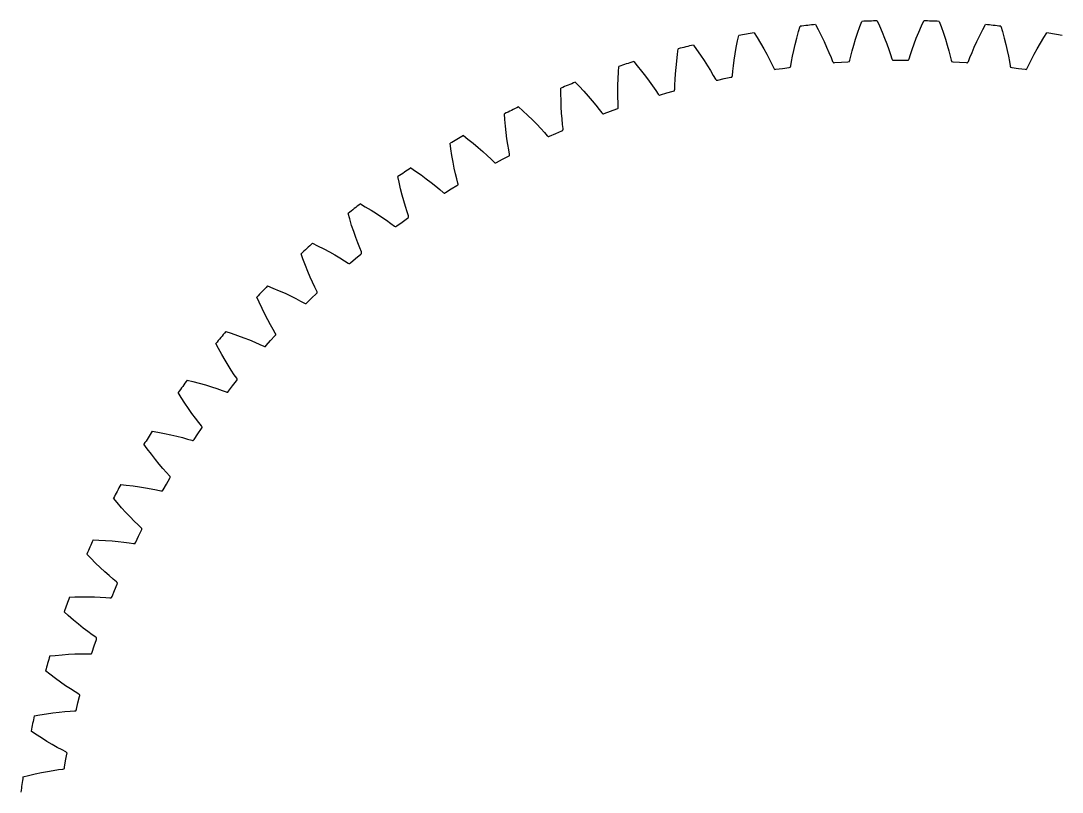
# Model space of a CAD drawing. Extents: x -46 to 53.7, y -46 to 46.
# Drawn here: x -45.6 to 8.4, y 6 to 46 of the extents above; entities that cross this region are included whole.
import ezdxf

# ---------------------------------------------------------------- set-up
doc = ezdxf.new("R2010")
doc.units = 0

msp = doc.modelspace()

# ---------------------------------------------------------------- linework, layer by layer
at = {"layer": 'layer1'}
for p, q in [((-2.107, 45.685), (-2.007, 45.956)), ((-1.204, 45.984), (-1.085, 45.721)), ((1.085, 45.721), (1.204, 45.984)), ((2.007, 45.956), (2.107, 45.685)), ((-7.592, 45.369), (-7.438, 45.125)), ((-5.381, 45.084), (-5.288, 45.427)), ((-5.288, 45.427), (-5.208, 45.704)), ((-4.409, 45.788), (-4.272, 45.534)), ((-4.272, 45.534), (-4.11, 45.218)), ((-2.223, 45.35), (-2.107, 45.685)), ((-1.085, 45.721), (-0.946, 45.394)), ((-0.946, 45.394), (-0.82, 45.082)), ((0.82, 45.082), (0.946, 45.394)), ((0.946, 45.394), (1.085, 45.721)), ((2.107, 45.685), (2.223, 45.35)), ((4.11, 45.218), (4.272, 45.534)), ((4.272, 45.534), (4.409, 45.788)), ((5.208, 45.704), (5.288, 45.427)), ((5.288, 45.427), (5.381, 45.084)), ((7.438, 45.125), (7.592, 45.369)), ((-8.513, 44.599), (-8.444, 44.947)), ((-8.444, 44.947), (-8.383, 45.23)), ((-7.438, 45.125), (-7.254, 44.821)), ((-7.254, 44.821), (-7.086, 44.529)), ((-5.462, 44.757), (-5.381, 45.084)), ((-4.11, 45.218), (-3.962, 44.915)), ((-3.962, 44.915), (-3.829, 44.625)), ((-2.419, 44.724), (-2.327, 45.029)), ((-2.327, 45.029), (-2.223, 45.35)), ((-0.82, 45.082), (-0.707, 44.784)), ((0.707, 44.784), (0.82, 45.082)), ((2.223, 45.35), (2.327, 45.029)), ((2.327, 45.029), (2.419, 44.724)), ((3.829, 44.625), (3.962, 44.915)), ((3.962, 44.915), (4.11, 45.218)), ((5.381, 45.084), (5.462, 44.757)), ((7.086, 44.529), (7.254, 44.821)), ((7.254, 44.821), (7.438, 45.125)), ((-11.559, 44.249), (-11.518, 44.535)), ((-10.738, 44.729), (-10.567, 44.496)), ((-10.567, 44.496), (-10.363, 44.206)), ((-8.571, 44.267), (-8.513, 44.599)), ((-7.086, 44.529), (-6.933, 44.25)), ((-5.593, 44.152), (-5.533, 44.446)), ((-5.533, 44.446), (-5.462, 44.757)), ((-3.829, 44.625), (-3.709, 44.35)), ((-3.709, 44.35), (-3.602, 44.089)), ((-2.569, 44.161), (-2.499, 44.435)), ((-2.499, 44.435), (-2.419, 44.724)), ((-0.707, 44.784), (-0.606, 44.501)), ((-0.606, 44.501), (-0.517, 44.233)), ((0.517, 44.233), (0.606, 44.501)), ((0.606, 44.501), (0.707, 44.784)), ((2.419, 44.724), (2.499, 44.435)), ((2.499, 44.435), (2.569, 44.161)), ((3.602, 44.089), (3.709, 44.35)), ((3.709, 44.35), (3.829, 44.625)), ((5.462, 44.757), (5.533, 44.446)), ((5.533, 44.446), (5.593, 44.152)), ((6.933, 44.25), (7.086, 44.529)), ((-13.832, 43.871), (-13.645, 43.65)), ((-11.638, 43.561), (-11.603, 43.896)), ((-11.603, 43.896), (-11.559, 44.249)), ((-10.363, 44.206), (-10.175, 43.926)), ((-10.175, 43.926), (-10.002, 43.658)), ((-8.659, 43.655), (-8.62, 43.952)), ((-8.62, 43.952), (-8.571, 44.267)), ((-6.933, 44.25), (-6.794, 43.984)), ((-6.794, 43.984), (-6.668, 43.731)), ((-5.68, 43.654), (-5.644, 43.875)), ((-5.644, 43.875), (-5.593, 44.152)), ((-3.602, 44.089), (-3.52, 43.881)), ((-3.52, 43.881), (-3.497, 43.839)), ((-3.497, 43.839), (-3.485, 43.826)), ((-3.485, 43.826), (-3.474, 43.817)), ((-3.474, 43.817), (-3.462, 43.814)), ((-3.462, 43.814), (-3.41, 43.818)), ((-3.41, 43.818), (-3.066, 43.843)), ((-3.066, 43.843), (-2.722, 43.866)), ((-2.722, 43.866), (-2.669, 43.869)), ((-2.669, 43.869), (-2.658, 43.874)), ((-2.658, 43.874), (-2.648, 43.884)), ((-2.648, 43.884), (-2.638, 43.899)), ((-2.638, 43.899), (-2.621, 43.944)), ((-2.621, 43.944), (-2.569, 44.161)), ((-0.517, 44.233), (-0.451, 44.02)), ((-0.451, 44.02), (-0.43, 43.976)), ((-0.43, 43.976), (-0.42, 43.962)), ((-0.42, 43.962), (-0.409, 43.953)), ((-0.409, 43.953), (-0.398, 43.949)), ((-0.398, 43.949), (-0.345, 43.949)), ((-0.345, 43.949), (0, 43.95)), ((0, 43.95), (0.345, 43.949)), ((0.345, 43.949), (0.398, 43.949)), ((0.398, 43.949), (0.409, 43.953)), ((0.409, 43.953), (0.42, 43.962)), ((0.42, 43.962), (0.43, 43.976)), ((0.43, 43.976), (0.451, 44.02)), ((0.451, 44.02), (0.517, 44.233)), ((2.569, 44.161), (2.621, 43.944)), ((2.621, 43.944), (2.638, 43.899)), ((2.638, 43.899), (2.648, 43.884)), ((2.648, 43.884), (2.658, 43.874)), ((2.658, 43.874), (2.669, 43.869)), ((2.669, 43.869), (2.722, 43.866)), ((2.722, 43.866), (3.066, 43.843)), ((3.066, 43.843), (3.41, 43.818)), ((3.41, 43.818), (3.462, 43.814)), ((3.462, 43.814), (3.474, 43.817)), ((3.474, 43.817), (3.485, 43.826)), ((3.485, 43.826), (3.497, 43.839)), ((3.497, 43.839), (3.52, 43.881)), ((3.52, 43.881), (3.602, 44.089)), ((5.593, 44.152), (5.644, 43.875)), ((5.644, 43.875), (5.68, 43.654)), ((6.668, 43.731), (6.794, 43.984)), ((6.794, 43.984), (6.933, 44.25)), ((-14.637, 42.98), (-14.618, 43.334)), ((-14.618, 43.334), (-14.596, 43.623)), ((-13.645, 43.65), (-13.421, 43.375)), ((-13.421, 43.375), (-13.214, 43.11)), ((-11.683, 42.944), (-11.665, 43.244)), ((-11.665, 43.244), (-11.638, 43.561)), ((-10.002, 43.658), (-9.845, 43.403)), ((-9.845, 43.403), (-9.703, 43.159)), ((-8.711, 43.152), (-8.691, 43.374)), ((-8.691, 43.374), (-8.659, 43.655)), ((-6.668, 43.731), (-6.573, 43.529)), ((-6.573, 43.529), (-6.546, 43.488)), ((-6.546, 43.488), (-6.534, 43.476)), ((-6.534, 43.476), (-6.522, 43.468)), ((-6.522, 43.468), (-6.51, 43.465)), ((-6.51, 43.465), (-6.458, 43.473)), ((-6.458, 43.473), (-6.117, 43.522)), ((-6.117, 43.522), (-5.775, 43.569)), ((-5.775, 43.569), (-5.723, 43.576)), ((-5.723, 43.576), (-5.712, 43.582)), ((-5.712, 43.582), (-5.703, 43.593)), ((-5.703, 43.593), (-5.694, 43.608)), ((-5.694, 43.608), (-5.68, 43.654)), ((5.68, 43.654), (5.694, 43.608)), ((5.694, 43.608), (5.703, 43.593)), ((5.703, 43.593), (5.712, 43.582)), ((5.712, 43.582), (5.723, 43.576)), ((5.723, 43.576), (5.775, 43.569)), ((5.775, 43.569), (6.117, 43.522)), ((6.117, 43.522), (6.458, 43.473)), ((6.458, 43.473), (6.51, 43.465)), ((6.51, 43.465), (6.522, 43.468)), ((6.522, 43.468), (6.534, 43.476)), ((6.534, 43.476), (6.546, 43.488)), ((6.546, 43.488), (6.573, 43.529)), ((6.573, 43.529), (6.668, 43.731)), ((-16.859, 42.799), (-16.657, 42.592)), ((-14.649, 42.644), (-14.637, 42.98)), ((-13.214, 43.11), (-13.023, 42.854)), ((-13.023, 42.854), (-12.849, 42.61)), ((-11.7, 42.439), (-11.695, 42.662)), ((-11.695, 42.662), (-11.683, 42.944)), ((-9.703, 43.159), (-9.593, 42.964)), ((-9.593, 42.964), (-9.564, 42.926)), ((-9.564, 42.926), (-9.551, 42.914)), ((-9.551, 42.914), (-9.538, 42.907)), ((-9.538, 42.907), (-9.526, 42.905)), ((-9.526, 42.905), (-9.475, 42.917)), ((-9.475, 42.917), (-9.138, 42.99)), ((-9.138, 42.99), (-8.8, 43.06)), ((-8.8, 43.06), (-8.748, 43.071)), ((-8.748, 43.071), (-8.739, 43.077)), ((-8.739, 43.077), (-8.73, 43.089)), ((-8.73, 43.089), (-8.722, 43.105)), ((-8.722, 43.105), (-8.711, 43.152)), ((-17.605, 42.209), (-17.604, 42.498)), ((-17.6, 41.854), (-17.605, 42.209)), ((-16.657, 42.592), (-16.414, 42.333)), ((-16.414, 42.333), (-16.189, 42.083)), ((-14.653, 42.325), (-14.649, 42.644)), ((-14.651, 42.025), (-14.653, 42.325)), ((-12.849, 42.61), (-12.69, 42.377)), ((-12.69, 42.377), (-12.567, 42.191)), ((-12.567, 42.191), (-12.535, 42.154)), ((-12.535, 42.154), (-12.521, 42.143)), ((-12.521, 42.143), (-12.508, 42.137)), ((-12.508, 42.137), (-12.496, 42.136)), ((-12.496, 42.136), (-12.445, 42.151)), ((-12.445, 42.151), (-12.114, 42.247)), ((-12.114, 42.247), (-11.782, 42.341)), ((-11.782, 42.341), (-11.732, 42.356)), ((-11.732, 42.356), (-11.722, 42.363)), ((-11.722, 42.363), (-11.714, 42.375)), ((-11.714, 42.375), (-11.708, 42.391)), ((-11.708, 42.391), (-11.7, 42.439)), ((-17.588, 41.518), (-17.6, 41.854)), ((-16.189, 42.083), (-15.981, 41.841)), ((-15.981, 41.841), (-15.79, 41.61)), ((-15.79, 41.61), (-15.615, 41.388)), ((-14.642, 41.742), (-14.651, 42.025)), ((-14.632, 41.52), (-14.642, 41.742)), ((-20.506, 40.878), (-20.525, 41.167)), ((-19.803, 41.519), (-19.588, 41.326)), ((-19.588, 41.326), (-19.327, 41.085)), ((-19.327, 41.085), (-19.085, 40.851)), ((-17.57, 41.2), (-17.588, 41.518)), ((-17.546, 40.9), (-17.57, 41.2)), ((-15.615, 41.388), (-15.479, 41.211)), ((-15.479, 41.211), (-15.445, 41.177)), ((-15.445, 41.177), (-15.43, 41.167)), ((-15.43, 41.167), (-15.417, 41.162)), ((-15.417, 41.162), (-15.405, 41.162)), ((-15.405, 41.162), (-15.355, 41.18)), ((-15.355, 41.18), (-15.032, 41.299)), ((-15.032, 41.299), (-14.707, 41.416)), ((-14.707, 41.416), (-14.658, 41.434)), ((-14.658, 41.434), (-14.649, 41.442)), ((-14.649, 41.442), (-14.642, 41.454)), ((-14.642, 41.454), (-14.636, 41.471)), ((-14.636, 41.471), (-14.632, 41.52)), ((-20.476, 40.525), (-20.506, 40.878)), ((-20.441, 40.19), (-20.476, 40.525)), ((-19.085, 40.851), (-18.861, 40.625)), ((-18.861, 40.625), (-18.654, 40.407)), ((-17.519, 40.619), (-17.546, 40.9)), ((-17.493, 40.398), (-17.519, 40.619)), ((-22.651, 40.037), (-22.423, 39.859)), ((-20.401, 39.874), (-20.441, 40.19)), ((-18.654, 40.407), (-18.464, 40.198)), ((-18.464, 40.198), (-18.316, 40.031)), ((-18.316, 40.031), (-18.28, 39.999)), ((-18.28, 39.999), (-18.264, 39.991)), ((-18.264, 39.991), (-18.251, 39.987)), ((-18.251, 39.987), (-18.239, 39.987)), ((-18.239, 39.987), (-18.191, 40.009)), ((-18.191, 40.009), (-17.876, 40.15)), ((-17.876, 40.15), (-17.561, 40.289)), ((-17.561, 40.289), (-17.512, 40.311)), ((-17.512, 40.311), (-17.504, 40.319)), ((-17.504, 40.319), (-17.498, 40.332)), ((-17.498, 40.332), (-17.494, 40.349)), ((-17.494, 40.349), (-17.493, 40.398)), ((-23.308, 39.348), (-23.347, 39.635)), ((-22.423, 39.859), (-22.146, 39.637)), ((-22.146, 39.637), (-21.888, 39.42)), ((-21.888, 39.42), (-21.649, 39.21)), ((-20.357, 39.577), (-20.401, 39.874)), ((-20.309, 39.298), (-20.357, 39.577)), ((-23.253, 38.998), (-23.308, 39.348)), ((-23.195, 38.666), (-23.253, 38.998)), ((-21.649, 39.21), (-21.427, 39.008)), ((-21.427, 39.008), (-21.223, 38.813)), ((-20.633, 38.806), (-20.328, 38.966)), ((-20.328, 38.966), (-20.281, 38.991)), ((-20.268, 39.079), (-20.309, 39.298)), ((-20.281, 38.991), (-20.274, 39)), ((-20.274, 39), (-20.268, 39.013)), ((-20.266, 39.031), (-20.268, 39.079)), ((-20.268, 39.013), (-20.266, 39.031)), ((-25.389, 38.359), (-25.149, 38.198)), ((-23.132, 38.353), (-23.195, 38.666)), ((-23.068, 38.06), (-23.132, 38.353)), ((-21.223, 38.813), (-21.064, 38.656)), ((-21.064, 38.656), (-21.026, 38.627)), ((-21.026, 38.627), (-21.009, 38.619)), ((-21.009, 38.619), (-20.995, 38.616)), ((-20.995, 38.616), (-20.984, 38.618)), ((-20.984, 38.618), (-20.937, 38.643)), ((-20.937, 38.643), (-20.633, 38.806)), ((-25.996, 37.627), (-26.055, 37.91)), ((-25.149, 38.198), (-24.857, 37.995)), ((-24.857, 37.995), (-24.585, 37.797)), ((-24.585, 37.797), (-24.331, 37.604)), ((-23.001, 37.786), (-23.068, 38.06)), ((-25.917, 37.28), (-25.996, 37.627)), ((-25.835, 36.954), (-25.917, 37.28)), ((-24.331, 37.604), (-24.096, 37.418)), ((-24.096, 37.418), (-23.879, 37.238)), ((-23.582, 37.088), (-23.29, 37.272)), ((-23.29, 37.272), (-22.997, 37.453)), ((-22.945, 37.57), (-23.001, 37.786)), ((-22.997, 37.453), (-22.952, 37.481)), ((-22.952, 37.481), (-22.945, 37.491)), ((-22.939, 37.522), (-22.945, 37.57)), ((-22.945, 37.491), (-22.94, 37.504)), ((-22.94, 37.504), (-22.939, 37.522)), ((-25.752, 36.646), (-25.835, 36.954)), ((-23.879, 37.238), (-23.709, 37.092)), ((-23.709, 37.092), (-23.669, 37.066)), ((-23.669, 37.066), (-23.652, 37.06)), ((-23.652, 37.06), (-23.638, 37.057)), ((-23.638, 37.057), (-23.626, 37.06)), ((-23.626, 37.06), (-23.582, 37.088)), ((-28.003, 36.494), (-27.752, 36.351)), ((-27.752, 36.351), (-27.447, 36.169)), ((-25.667, 36.359), (-25.752, 36.646)), ((-25.581, 36.089), (-25.667, 36.359)), ((-28.557, 35.722), (-28.636, 36)), ((-28.454, 35.382), (-28.557, 35.722)), ((-27.447, 36.169), (-27.162, 35.99)), ((-27.162, 35.99), (-26.895, 35.815)), ((-26.895, 35.815), (-26.648, 35.646)), ((-26.648, 35.646), (-26.418, 35.481)), ((-25.833, 35.556), (-25.554, 35.758)), ((-25.51, 35.878), (-25.581, 36.089)), ((-25.554, 35.758), (-25.511, 35.789)), ((-25.511, 35.789), (-25.504, 35.799)), ((-25.501, 35.831), (-25.51, 35.878)), ((-25.504, 35.799), (-25.501, 35.813)), ((-25.501, 35.813), (-25.501, 35.831)), ((-28.35, 35.062), (-28.454, 35.382)), ((-26.418, 35.481), (-26.239, 35.348)), ((-26.239, 35.348), (-26.197, 35.325)), ((-26.197, 35.325), (-26.18, 35.319)), ((-26.18, 35.319), (-26.165, 35.318)), ((-26.165, 35.318), (-26.154, 35.321)), ((-26.154, 35.321), (-26.111, 35.353)), ((-26.111, 35.353), (-25.833, 35.556)), ((-28.245, 34.761), (-28.35, 35.062)), ((-28.14, 34.48), (-28.245, 34.761)), ((-30.48, 34.452), (-30.22, 34.326)), ((-30.22, 34.326), (-29.903, 34.166)), ((-29.903, 34.166), (-29.606, 34.008)), ((-28.036, 34.217), (-28.14, 34.48)), ((-27.95, 34.011), (-28.036, 34.217)), ((-30.98, 33.642), (-31.077, 33.915)), ((-30.853, 33.311), (-30.98, 33.642)), ((-29.606, 34.008), (-29.328, 33.852)), ((-29.328, 33.852), (-29.069, 33.7)), ((-29.069, 33.7), (-28.829, 33.552)), ((-28.829, 33.552), (-28.641, 33.432)), ((-28.514, 33.445), (-28.251, 33.668)), ((-28.251, 33.668), (-27.986, 33.888)), ((-27.986, 33.888), (-27.945, 33.922)), ((-27.938, 33.964), (-27.95, 34.011)), ((-27.945, 33.922), (-27.939, 33.932)), ((-27.939, 33.932), (-27.937, 33.947)), ((-27.937, 33.947), (-27.938, 33.964)), ((-30.727, 32.999), (-30.853, 33.311)), ((-30.601, 32.706), (-30.727, 32.999)), ((-28.641, 33.432), (-28.597, 33.411)), ((-28.597, 33.411), (-28.58, 33.407)), ((-28.58, 33.407), (-28.565, 33.407)), ((-28.565, 33.407), (-28.554, 33.411)), ((-28.554, 33.411), (-28.514, 33.445)), ((-30.477, 32.433), (-30.601, 32.706)), ((-30.355, 32.178), (-30.477, 32.433)), ((-32.809, 32.242), (-32.541, 32.135)), ((-32.541, 32.135), (-32.214, 31.997)), ((-32.214, 31.997), (-31.906, 31.86)), ((-31.906, 31.86), (-31.618, 31.724)), ((-30.255, 31.978), (-30.355, 32.178)), ((-30.281, 31.854), (-30.243, 31.89)), ((-30.239, 31.933), (-30.255, 31.978)), ((-30.243, 31.89), (-30.238, 31.901)), ((-30.237, 31.915), (-30.239, 31.933)), ((-30.238, 31.901), (-30.237, 31.915)), ((-33.251, 31.399), (-33.367, 31.664)), ((-33.102, 31.077), (-33.251, 31.399)), ((-31.618, 31.724), (-31.349, 31.59)), ((-31.349, 31.59), (-31.099, 31.459)), ((-31.099, 31.459), (-30.903, 31.352)), ((-30.903, 31.352), (-30.858, 31.335)), ((-30.858, 31.335), (-30.84, 31.332)), ((-30.84, 31.332), (-30.826, 31.333)), ((-30.826, 31.333), (-30.815, 31.338)), ((-30.815, 31.338), (-30.777, 31.375)), ((-30.777, 31.375), (-30.53, 31.615)), ((-30.53, 31.615), (-30.281, 31.854)), ((-32.954, 30.775), (-33.102, 31.077)), ((-32.808, 30.491), (-32.954, 30.775)), ((-32.665, 30.228), (-32.808, 30.491)), ((-34.978, 29.875), (-34.703, 29.787)), ((-34.703, 29.787), (-34.367, 29.672)), ((-32.525, 29.982), (-32.665, 30.228)), ((-32.412, 29.79), (-32.525, 29.982)), ((-32.43, 29.664), (-32.394, 29.703)), ((-32.393, 29.746), (-32.412, 29.79)), ((-32.394, 29.703), (-32.39, 29.714)), ((-32.389, 29.728), (-32.393, 29.746)), ((-32.39, 29.714), (-32.389, 29.728)), ((-35.36, 29.004), (-35.495, 29.259)), ((-34.367, 29.672), (-34.051, 29.557)), ((-34.051, 29.557), (-33.754, 29.441)), ((-33.754, 29.441), (-33.477, 29.327)), ((-33.477, 29.327), (-33.218, 29.213)), ((-33.218, 29.213), (-33.015, 29.12)), ((-32.891, 29.151), (-32.661, 29.408)), ((-32.661, 29.408), (-32.43, 29.664)), ((-35.189, 28.693), (-35.36, 29.004)), ((-35.02, 28.401), (-35.189, 28.693)), ((-33.015, 29.12), (-32.969, 29.106)), ((-32.969, 29.106), (-32.951, 29.104)), ((-32.951, 29.104), (-32.937, 29.106)), ((-32.937, 29.106), (-32.926, 29.112)), ((-32.926, 29.112), (-32.891, 29.151)), ((-34.855, 28.129), (-35.02, 28.401)), ((-34.694, 27.875), (-34.855, 28.129)), ((-34.538, 27.64), (-34.694, 27.875)), ((-34.411, 27.457), (-34.538, 27.64)), ((-36.977, 27.362), (-36.696, 27.293)), ((-36.696, 27.293), (-36.353, 27.202)), ((-36.353, 27.202), (-36.03, 27.109)), ((-36.03, 27.109), (-35.725, 27.015)), ((-35.725, 27.015), (-35.441, 26.92)), ((-34.844, 26.786), (-34.633, 27.058)), ((-34.633, 27.058), (-34.42, 27.329)), ((-34.42, 27.329), (-34.387, 27.371)), ((-34.389, 27.414), (-34.411, 27.457)), ((-34.384, 27.396), (-34.389, 27.414)), ((-34.387, 27.371), (-34.384, 27.382)), ((-34.384, 27.382), (-34.384, 27.396)), ((-37.297, 26.466), (-37.45, 26.712)), ((-37.105, 26.168), (-37.297, 26.466)), ((-35.441, 26.92), (-35.175, 26.825)), ((-35.175, 26.825), (-34.966, 26.746)), ((-34.966, 26.746), (-34.919, 26.735)), ((-34.919, 26.735), (-34.901, 26.735)), ((-34.901, 26.735), (-34.887, 26.738)), ((-34.887, 26.738), (-34.877, 26.744)), ((-34.877, 26.744), (-34.844, 26.786)), ((-36.916, 25.889), (-37.105, 26.168)), ((-36.732, 25.629), (-36.916, 25.889)), ((-36.554, 25.387), (-36.732, 25.629)), ((-36.382, 25.164), (-36.554, 25.387)), ((-36.436, 24.577), (-36.242, 24.862)), ((-36.242, 24.989), (-36.382, 25.164)), ((-36.217, 24.948), (-36.242, 24.989)), ((-36.242, 24.862), (-36.213, 24.905)), ((-36.212, 24.931), (-36.217, 24.948)), ((-36.213, 24.905), (-36.21, 24.917)), ((-36.21, 24.917), (-36.212, 24.931)), ((-38.796, 24.716), (-38.511, 24.667)), ((-38.511, 24.667), (-38.162, 24.6)), ((-38.162, 24.6), (-37.833, 24.53)), ((-37.833, 24.53), (-37.523, 24.457)), ((-37.523, 24.457), (-37.232, 24.382)), ((-37.232, 24.382), (-36.96, 24.306)), ((-36.96, 24.306), (-36.746, 24.242)), ((-36.628, 24.29), (-36.436, 24.577)), ((-39.053, 23.8), (-39.222, 24.035)), ((-38.84, 23.516), (-39.053, 23.8)), ((-36.746, 24.242), (-36.699, 24.235)), ((-36.699, 24.235), (-36.681, 24.235)), ((-36.681, 24.235), (-36.667, 24.239)), ((-36.667, 24.239), (-36.657, 24.246)), ((-36.657, 24.246), (-36.628, 24.29)), ((-38.632, 23.251), (-38.84, 23.516)), ((-38.431, 23.004), (-38.632, 23.251)), ((-38.236, 22.776), (-38.431, 23.004)), ((-38.048, 22.565), (-38.236, 22.776)), ((-38.062, 21.975), (-37.888, 22.273)), ((-37.897, 22.4), (-38.048, 22.565)), ((-37.869, 22.361), (-37.897, 22.4)), ((-37.888, 22.273), (-37.862, 22.319)), ((-37.862, 22.344), (-37.869, 22.361)), ((-37.86, 22.33), (-37.862, 22.344)), ((-37.862, 22.319), (-37.86, 22.33)), ((-40.425, 21.95), (-40.138, 21.921)), ((-40.138, 21.921), (-39.785, 21.878)), ((-39.785, 21.878), (-39.452, 21.831)), ((-39.452, 21.831), (-39.137, 21.78)), ((-39.137, 21.78), (-38.842, 21.726)), ((-38.842, 21.726), (-38.566, 21.668)), ((-38.566, 21.668), (-38.348, 21.62)), ((-38.348, 21.62), (-38.3, 21.616)), ((-38.3, 21.616), (-38.282, 21.618)), ((-38.282, 21.618), (-38.269, 21.622)), ((-38.269, 21.622), (-38.259, 21.63)), ((-38.259, 21.63), (-38.233, 21.676)), ((-38.233, 21.676), (-38.062, 21.975)), ((-40.618, 21.018), (-40.803, 21.24)), ((-40.385, 20.749), (-40.618, 21.018)), ((-40.16, 20.499), (-40.385, 20.749)), ((-39.942, 20.267), (-40.16, 20.499)), ((-39.732, 20.053), (-39.942, 20.267)), ((-39.53, 19.855), (-39.732, 20.053)), ((-39.367, 19.702), (-39.53, 19.855)), ((-39.502, 19.266), (-39.35, 19.576)), ((-39.337, 19.665), (-39.367, 19.702)), ((-39.35, 19.576), (-39.326, 19.623)), ((-39.329, 19.649), (-39.337, 19.665)), ((-39.325, 19.635), (-39.329, 19.649)), ((-39.326, 19.623), (-39.325, 19.635)), ((-41.858, 19.076), (-41.569, 19.067)), ((-41.569, 19.067), (-41.215, 19.05)), ((-41.215, 19.05), (-40.879, 19.026)), ((-40.879, 19.026), (-40.561, 18.997)), ((-40.561, 18.997), (-40.263, 18.963)), ((-40.263, 18.963), (-39.983, 18.925)), ((-39.983, 18.925), (-39.763, 18.892)), ((-39.697, 18.895), (-39.684, 18.9)), ((-39.684, 18.9), (-39.675, 18.908)), ((-39.675, 18.908), (-39.652, 18.956)), ((-39.652, 18.956), (-39.502, 19.266)), ((-39.763, 18.892), (-39.714, 18.891)), ((-39.714, 18.891), (-39.697, 18.895)), ((-41.985, 18.133), (-42.185, 18.342)), ((-41.735, 17.882), (-41.985, 18.133)), ((-41.492, 17.648), (-41.735, 17.882)), ((-41.258, 17.432), (-41.492, 17.648)), ((-41.034, 17.233), (-41.258, 17.432)), ((-40.818, 17.05), (-41.034, 17.233)), ((-40.646, 16.908), (-40.818, 17.05)), ((-40.75, 16.464), (-40.619, 16.783)), ((-40.613, 16.873), (-40.646, 16.908)), ((-40.619, 16.783), (-40.599, 16.832)), ((-40.604, 16.858), (-40.613, 16.873)), ((-40.599, 16.844), (-40.604, 16.858)), ((-40.599, 16.832), (-40.599, 16.844)), ((-40.878, 16.144), (-40.75, 16.464)), ((-43.087, 16.11), (-42.798, 16.121)), ((-42.798, 16.121), (-42.443, 16.128)), ((-42.443, 16.128), (-42.106, 16.128)), ((-42.106, 16.128), (-41.788, 16.121)), ((-41.788, 16.121), (-41.488, 16.108)), ((-41.488, 16.108), (-41.206, 16.09)), ((-41.206, 16.09), (-40.984, 16.072)), ((-40.984, 16.072), (-40.935, 16.075)), ((-40.935, 16.075), (-40.918, 16.079)), ((-40.918, 16.079), (-40.905, 16.086)), ((-40.905, 16.086), (-40.897, 16.095)), ((-40.897, 16.095), (-40.878, 16.144)), ((-43.148, 15.161), (-43.362, 15.355)), ((-42.88, 14.927), (-43.148, 15.161)), ((-42.622, 14.711), (-42.88, 14.927)), ((-42.374, 14.511), (-42.622, 14.711)), ((-42.136, 14.328), (-42.374, 14.511)), ((-41.908, 14.161), (-42.136, 14.328)), ((-41.726, 14.032), (-41.908, 14.161)), ((-41.904, 13.253), (-41.799, 13.581)), ((-41.799, 13.581), (-41.691, 13.909)), ((-41.691, 13.999), (-41.726, 14.032)), ((-41.681, 13.984), (-41.691, 13.999)), ((-41.691, 13.909), (-41.675, 13.959)), ((-41.675, 13.971), (-41.681, 13.984)), ((-41.675, 13.959), (-41.675, 13.971)), ((-44.106, 13.065), (-43.818, 13.096)), ((-43.818, 13.096), (-43.465, 13.128)), ((-43.465, 13.128), (-43.129, 13.152)), ((-43.129, 13.152), (-42.81, 13.167)), ((-42.81, 13.167), (-42.511, 13.175)), ((-42.511, 13.175), (-42.228, 13.177)), ((-42.228, 13.177), (-42.005, 13.174)), ((-42.005, 13.174), (-41.957, 13.18)), ((-41.957, 13.18), (-41.94, 13.186)), ((-41.94, 13.186), (-41.928, 13.193)), ((-41.928, 13.193), (-41.92, 13.203)), ((-41.92, 13.203), (-41.904, 13.253)), ((-44.1, 12.114), (-44.327, 12.293)), ((-43.817, 11.899), (-44.1, 12.114)), ((-43.545, 11.702), (-43.817, 11.899)), ((-43.283, 11.52), (-43.545, 11.702)), ((-43.033, 11.354), (-43.283, 11.52)), ((-42.794, 11.203), (-43.033, 11.354)), ((-42.603, 11.087), (-42.794, 11.203)), ((-42.644, 10.632), (-42.56, 10.967)), ((-42.566, 11.056), (-42.603, 11.087)), ((-42.555, 11.043), (-42.566, 11.056)), ((-42.56, 10.967), (-42.547, 11.018)), ((-42.548, 11.03), (-42.555, 11.043)), ((-42.547, 11.018), (-42.548, 11.03)), ((-42.739, 10.246), (-42.727, 10.298)), ((-42.727, 10.298), (-42.644, 10.632)), ((-44.91, 9.957), (-44.625, 10.008)), ((-44.625, 10.008), (-44.275, 10.064)), ((-44.275, 10.064), (-43.941, 10.111)), ((-43.941, 10.111), (-43.625, 10.148)), ((-43.625, 10.148), (-43.326, 10.178)), ((-43.326, 10.178), (-43.044, 10.199)), ((-43.044, 10.199), (-42.822, 10.212)), ((-42.822, 10.212), (-42.774, 10.221)), ((-42.774, 10.221), (-42.758, 10.228)), ((-42.758, 10.228), (-42.746, 10.237)), ((-42.746, 10.237), (-42.739, 10.246)), ((-44.838, 9.008), (-45.077, 9.171)), ((-44.54, 8.814), (-44.838, 9.008)), ((-44.255, 8.636), (-44.54, 8.814)), ((-43.981, 8.473), (-44.255, 8.636)), ((-43.72, 8.325), (-43.981, 8.473)), ((-43.471, 8.19), (-43.72, 8.325)), ((-43.273, 8.088), (-43.471, 8.19)), ((-43.341, 7.292), (-43.282, 7.632)), ((-43.282, 7.632), (-43.221, 7.971)), ((-43.234, 8.06), (-43.273, 8.088)), ((-43.221, 8.047), (-43.234, 8.06)), ((-43.214, 8.035), (-43.221, 8.047)), ((-43.221, 7.971), (-43.212, 8.023)), ((-43.212, 8.023), (-43.214, 8.035)), ((-44.869, 6.951), (-44.539, 7.021)), ((-44.539, 7.021), (-44.226, 7.081)), ((-44.226, 7.081), (-43.93, 7.13)), ((-43.93, 7.13), (-43.651, 7.171)), ((-43.651, 7.171), (-43.43, 7.2)), ((-43.43, 7.2), (-43.383, 7.213)), ((-43.383, 7.213), (-43.367, 7.221)), ((-43.367, 7.221), (-43.356, 7.23)), ((-43.356, 7.23), (-43.35, 7.24)), ((-43.35, 7.24), (-43.341, 7.292)), ((-45.495, 6.8), (-45.214, 6.871)), ((-45.214, 6.871), (-44.869, 6.951))]:
    msp.add_line(p, q, dxfattribs=at)
for start, end in [(91.4996, 92.5004), (87.4996, 88.5004), (99.4996, 100.5004), (95.4996, 96.5004), (83.4996, 84.5004), (79.4996, 80.5004), (103.4996, 104.5004), (107.4996, 108.5004), (111.4996, 112.5004), (115.4996, 116.5004), (119.4996, 120.5004), (123.4996, 124.5004), (127.4996, 128.5004), (131.4996, 132.5004), (135.4996, 136.5004), (139.4996, 140.5004), (143.4996, 144.5004), (147.4996, 148.5004), (151.4996, 152.5004), (155.4996, 156.5004), (159.4996, 160.5004), (163.4996, 164.5004), (167.4996, 168.5004), (171.4996, 172.5004)]:
    msp.add_arc((0, 0), 46, start, end, dxfattribs=at)
at = {"layer": 'layer3'}
for p, q in [((-2.107, 45.685), (-2.007, 45.956)), ((-1.204, 45.984), (-1.085, 45.721)), ((1.085, 45.721), (1.204, 45.984)), ((2.007, 45.956), (2.107, 45.685)), ((-7.592, 45.369), (-7.438, 45.125)), ((-5.381, 45.084), (-5.288, 45.427)), ((-5.288, 45.427), (-5.208, 45.704)), ((-4.409, 45.788), (-4.272, 45.534)), ((-4.272, 45.534), (-4.11, 45.218)), ((-2.223, 45.35), (-2.107, 45.685)), ((-1.085, 45.721), (-0.946, 45.394)), ((-0.946, 45.394), (-0.82, 45.082)), ((0.82, 45.082), (0.946, 45.394)), ((0.946, 45.394), (1.085, 45.721)), ((2.107, 45.685), (2.223, 45.35)), ((4.11, 45.218), (4.272, 45.534)), ((4.272, 45.534), (4.409, 45.788)), ((5.208, 45.704), (5.288, 45.427)), ((5.288, 45.427), (5.381, 45.084)), ((7.438, 45.125), (7.592, 45.369)), ((-8.513, 44.599), (-8.444, 44.947)), ((-8.444, 44.947), (-8.383, 45.23)), ((-7.438, 45.125), (-7.254, 44.821)), ((-7.254, 44.821), (-7.086, 44.529)), ((-5.462, 44.757), (-5.381, 45.084)), ((-4.11, 45.218), (-3.962, 44.915)), ((-3.962, 44.915), (-3.829, 44.625)), ((-2.419, 44.724), (-2.327, 45.029)), ((-2.327, 45.029), (-2.223, 45.35)), ((-0.82, 45.082), (-0.707, 44.784)), ((0.707, 44.784), (0.82, 45.082)), ((2.223, 45.35), (2.327, 45.029)), ((2.327, 45.029), (2.419, 44.724)), ((3.829, 44.625), (3.962, 44.915)), ((3.962, 44.915), (4.11, 45.218)), ((5.381, 45.084), (5.462, 44.757)), ((7.086, 44.529), (7.254, 44.821)), ((7.254, 44.821), (7.438, 45.125)), ((-11.559, 44.249), (-11.518, 44.535)), ((-10.738, 44.729), (-10.567, 44.496)), ((-10.567, 44.496), (-10.363, 44.206)), ((-8.571, 44.267), (-8.513, 44.599)), ((-7.086, 44.529), (-6.933, 44.25)), ((-5.593, 44.152), (-5.533, 44.446)), ((-5.533, 44.446), (-5.462, 44.757)), ((-3.829, 44.625), (-3.709, 44.35)), ((-3.709, 44.35), (-3.602, 44.089)), ((-2.569, 44.161), (-2.499, 44.435)), ((-2.499, 44.435), (-2.419, 44.724)), ((-0.707, 44.784), (-0.606, 44.501)), ((-0.606, 44.501), (-0.517, 44.233)), ((0.517, 44.233), (0.606, 44.501)), ((0.606, 44.501), (0.707, 44.784)), ((2.419, 44.724), (2.499, 44.435)), ((2.499, 44.435), (2.569, 44.161)), ((3.602, 44.089), (3.709, 44.35)), ((3.709, 44.35), (3.829, 44.625)), ((5.462, 44.757), (5.533, 44.446)), ((5.533, 44.446), (5.593, 44.152)), ((6.933, 44.25), (7.086, 44.529)), ((-13.832, 43.871), (-13.645, 43.65)), ((-11.638, 43.561), (-11.603, 43.896)), ((-11.603, 43.896), (-11.559, 44.249)), ((-10.363, 44.206), (-10.175, 43.926)), ((-10.175, 43.926), (-10.002, 43.658)), ((-8.659, 43.655), (-8.62, 43.952)), ((-8.62, 43.952), (-8.571, 44.267)), ((-6.933, 44.25), (-6.794, 43.984)), ((-6.794, 43.984), (-6.668, 43.731)), ((-5.68, 43.654), (-5.644, 43.875)), ((-5.644, 43.875), (-5.593, 44.152)), ((-3.602, 44.089), (-3.52, 43.881)), ((-3.52, 43.881), (-3.497, 43.839)), ((-3.497, 43.839), (-3.485, 43.826)), ((-3.485, 43.826), (-3.474, 43.817)), ((-3.474, 43.817), (-3.462, 43.814)), ((-3.462, 43.814), (-3.41, 43.818)), ((-3.41, 43.818), (-3.066, 43.843)), ((-3.066, 43.843), (-2.722, 43.866)), ((-2.722, 43.866), (-2.669, 43.869)), ((-2.669, 43.869), (-2.658, 43.874)), ((-2.658, 43.874), (-2.648, 43.884)), ((-2.648, 43.884), (-2.638, 43.899)), ((-2.638, 43.899), (-2.621, 43.944)), ((-2.621, 43.944), (-2.569, 44.161)), ((-0.517, 44.233), (-0.451, 44.02)), ((-0.451, 44.02), (-0.43, 43.976)), ((-0.43, 43.976), (-0.42, 43.962)), ((-0.42, 43.962), (-0.409, 43.953)), ((-0.409, 43.953), (-0.398, 43.949)), ((-0.398, 43.949), (-0.345, 43.949)), ((-0.345, 43.949), (0, 43.95)), ((0, 43.95), (0.345, 43.949)), ((0.345, 43.949), (0.398, 43.949)), ((0.398, 43.949), (0.409, 43.953)), ((0.409, 43.953), (0.42, 43.962)), ((0.42, 43.962), (0.43, 43.976)), ((0.43, 43.976), (0.451, 44.02)), ((0.451, 44.02), (0.517, 44.233)), ((2.569, 44.161), (2.621, 43.944)), ((2.621, 43.944), (2.638, 43.899)), ((2.638, 43.899), (2.648, 43.884)), ((2.648, 43.884), (2.658, 43.874)), ((2.658, 43.874), (2.669, 43.869)), ((2.669, 43.869), (2.722, 43.866)), ((2.722, 43.866), (3.066, 43.843)), ((3.066, 43.843), (3.41, 43.818)), ((3.41, 43.818), (3.462, 43.814)), ((3.462, 43.814), (3.474, 43.817)), ((3.474, 43.817), (3.485, 43.826)), ((3.485, 43.826), (3.497, 43.839)), ((3.497, 43.839), (3.52, 43.881)), ((3.52, 43.881), (3.602, 44.089)), ((5.593, 44.152), (5.644, 43.875)), ((5.644, 43.875), (5.68, 43.654)), ((6.668, 43.731), (6.794, 43.984)), ((6.794, 43.984), (6.933, 44.25)), ((-14.637, 42.98), (-14.618, 43.334)), ((-14.618, 43.334), (-14.596, 43.623)), ((-13.645, 43.65), (-13.421, 43.375)), ((-13.421, 43.375), (-13.214, 43.11)), ((-11.683, 42.944), (-11.665, 43.244)), ((-11.665, 43.244), (-11.638, 43.561)), ((-10.002, 43.658), (-9.845, 43.403)), ((-9.845, 43.403), (-9.703, 43.159)), ((-8.711, 43.152), (-8.691, 43.374)), ((-8.691, 43.374), (-8.659, 43.655)), ((-6.668, 43.731), (-6.573, 43.529)), ((-6.573, 43.529), (-6.546, 43.488)), ((-6.546, 43.488), (-6.534, 43.476)), ((-6.534, 43.476), (-6.522, 43.468)), ((-6.522, 43.468), (-6.51, 43.465)), ((-6.51, 43.465), (-6.458, 43.473)), ((-6.458, 43.473), (-6.117, 43.522)), ((-6.117, 43.522), (-5.775, 43.569)), ((-5.775, 43.569), (-5.723, 43.576)), ((-5.723, 43.576), (-5.712, 43.582)), ((-5.712, 43.582), (-5.703, 43.593)), ((-5.703, 43.593), (-5.694, 43.608)), ((-5.694, 43.608), (-5.68, 43.654)), ((5.68, 43.654), (5.694, 43.608)), ((5.694, 43.608), (5.703, 43.593)), ((5.703, 43.593), (5.712, 43.582)), ((5.712, 43.582), (5.723, 43.576)), ((5.723, 43.576), (5.775, 43.569)), ((5.775, 43.569), (6.117, 43.522)), ((6.117, 43.522), (6.458, 43.473)), ((6.458, 43.473), (6.51, 43.465)), ((6.51, 43.465), (6.522, 43.468)), ((6.522, 43.468), (6.534, 43.476)), ((6.534, 43.476), (6.546, 43.488)), ((6.546, 43.488), (6.573, 43.529)), ((6.573, 43.529), (6.668, 43.731)), ((-16.859, 42.799), (-16.657, 42.592)), ((-14.649, 42.644), (-14.637, 42.98)), ((-13.214, 43.11), (-13.023, 42.854)), ((-13.023, 42.854), (-12.849, 42.61)), ((-11.7, 42.439), (-11.695, 42.662)), ((-11.695, 42.662), (-11.683, 42.944)), ((-9.703, 43.159), (-9.593, 42.964)), ((-9.593, 42.964), (-9.564, 42.926)), ((-9.564, 42.926), (-9.551, 42.914)), ((-9.551, 42.914), (-9.538, 42.907)), ((-9.538, 42.907), (-9.526, 42.905)), ((-9.526, 42.905), (-9.475, 42.917)), ((-9.475, 42.917), (-9.138, 42.99)), ((-9.138, 42.99), (-8.8, 43.06)), ((-8.8, 43.06), (-8.748, 43.071)), ((-8.748, 43.071), (-8.739, 43.077)), ((-8.739, 43.077), (-8.73, 43.089)), ((-8.73, 43.089), (-8.722, 43.105)), ((-8.722, 43.105), (-8.711, 43.152)), ((-17.605, 42.209), (-17.604, 42.498)), ((-17.6, 41.854), (-17.605, 42.209)), ((-16.657, 42.592), (-16.414, 42.333)), ((-16.414, 42.333), (-16.189, 42.083)), ((-14.653, 42.325), (-14.649, 42.644)), ((-14.651, 42.025), (-14.653, 42.325)), ((-12.849, 42.61), (-12.69, 42.377)), ((-12.69, 42.377), (-12.567, 42.191)), ((-12.567, 42.191), (-12.535, 42.154)), ((-12.535, 42.154), (-12.521, 42.143)), ((-12.521, 42.143), (-12.508, 42.137)), ((-12.508, 42.137), (-12.496, 42.136)), ((-12.496, 42.136), (-12.445, 42.151)), ((-12.445, 42.151), (-12.114, 42.247)), ((-12.114, 42.247), (-11.782, 42.341)), ((-11.782, 42.341), (-11.732, 42.356)), ((-11.732, 42.356), (-11.722, 42.363)), ((-11.722, 42.363), (-11.714, 42.375)), ((-11.714, 42.375), (-11.708, 42.391)), ((-11.708, 42.391), (-11.7, 42.439)), ((-17.588, 41.518), (-17.6, 41.854)), ((-16.189, 42.083), (-15.981, 41.841)), ((-15.981, 41.841), (-15.79, 41.61)), ((-15.79, 41.61), (-15.615, 41.388)), ((-14.642, 41.742), (-14.651, 42.025)), ((-14.632, 41.52), (-14.642, 41.742)), ((-20.506, 40.878), (-20.525, 41.167)), ((-19.803, 41.519), (-19.588, 41.326)), ((-19.588, 41.326), (-19.327, 41.085)), ((-19.327, 41.085), (-19.085, 40.851)), ((-17.57, 41.2), (-17.588, 41.518)), ((-17.546, 40.9), (-17.57, 41.2)), ((-15.615, 41.388), (-15.479, 41.211)), ((-15.479, 41.211), (-15.445, 41.177)), ((-15.445, 41.177), (-15.43, 41.167)), ((-15.43, 41.167), (-15.417, 41.162)), ((-15.417, 41.162), (-15.405, 41.162)), ((-15.405, 41.162), (-15.355, 41.18)), ((-15.355, 41.18), (-15.032, 41.299)), ((-15.032, 41.299), (-14.707, 41.416)), ((-14.707, 41.416), (-14.658, 41.434)), ((-14.658, 41.434), (-14.649, 41.442)), ((-14.649, 41.442), (-14.642, 41.454)), ((-14.642, 41.454), (-14.636, 41.471)), ((-14.636, 41.471), (-14.632, 41.52)), ((-20.476, 40.525), (-20.506, 40.878)), ((-20.441, 40.19), (-20.476, 40.525)), ((-19.085, 40.851), (-18.861, 40.625)), ((-18.861, 40.625), (-18.654, 40.407)), ((-17.519, 40.619), (-17.546, 40.9)), ((-17.493, 40.398), (-17.519, 40.619)), ((-22.651, 40.037), (-22.423, 39.859)), ((-20.401, 39.874), (-20.441, 40.19)), ((-18.654, 40.407), (-18.464, 40.198)), ((-18.464, 40.198), (-18.316, 40.031)), ((-18.316, 40.031), (-18.28, 39.999)), ((-18.28, 39.999), (-18.264, 39.991)), ((-18.264, 39.991), (-18.251, 39.987)), ((-18.251, 39.987), (-18.239, 39.987)), ((-18.239, 39.987), (-18.191, 40.009)), ((-18.191, 40.009), (-17.876, 40.15)), ((-17.876, 40.15), (-17.561, 40.289)), ((-17.561, 40.289), (-17.512, 40.311)), ((-17.512, 40.311), (-17.504, 40.319)), ((-17.504, 40.319), (-17.498, 40.332)), ((-17.498, 40.332), (-17.494, 40.349)), ((-17.494, 40.349), (-17.493, 40.398)), ((-23.308, 39.348), (-23.347, 39.635)), ((-22.423, 39.859), (-22.146, 39.637)), ((-22.146, 39.637), (-21.888, 39.42)), ((-21.888, 39.42), (-21.649, 39.21)), ((-20.357, 39.577), (-20.401, 39.874)), ((-20.309, 39.298), (-20.357, 39.577)), ((-23.253, 38.998), (-23.308, 39.348)), ((-23.195, 38.666), (-23.253, 38.998)), ((-21.649, 39.21), (-21.427, 39.008)), ((-21.427, 39.008), (-21.223, 38.813)), ((-20.633, 38.806), (-20.328, 38.966)), ((-20.328, 38.966), (-20.281, 38.991)), ((-20.268, 39.079), (-20.309, 39.298)), ((-20.281, 38.991), (-20.274, 39)), ((-20.274, 39), (-20.268, 39.013)), ((-20.266, 39.031), (-20.268, 39.079)), ((-20.268, 39.013), (-20.266, 39.031)), ((-25.389, 38.359), (-25.149, 38.198)), ((-23.132, 38.353), (-23.195, 38.666)), ((-23.068, 38.06), (-23.132, 38.353)), ((-21.223, 38.813), (-21.064, 38.656)), ((-21.064, 38.656), (-21.026, 38.627)), ((-21.026, 38.627), (-21.009, 38.619)), ((-21.009, 38.619), (-20.995, 38.616)), ((-20.995, 38.616), (-20.984, 38.618)), ((-20.984, 38.618), (-20.937, 38.643)), ((-20.937, 38.643), (-20.633, 38.806)), ((-25.996, 37.627), (-26.055, 37.91)), ((-25.149, 38.198), (-24.857, 37.995)), ((-24.857, 37.995), (-24.585, 37.797)), ((-24.585, 37.797), (-24.331, 37.604)), ((-23.001, 37.786), (-23.068, 38.06)), ((-25.917, 37.28), (-25.996, 37.627)), ((-25.835, 36.954), (-25.917, 37.28)), ((-24.331, 37.604), (-24.096, 37.418)), ((-24.096, 37.418), (-23.879, 37.238)), ((-23.582, 37.088), (-23.29, 37.272)), ((-23.29, 37.272), (-22.997, 37.453)), ((-22.945, 37.57), (-23.001, 37.786)), ((-22.997, 37.453), (-22.952, 37.481)), ((-22.952, 37.481), (-22.945, 37.491)), ((-22.939, 37.522), (-22.945, 37.57)), ((-22.945, 37.491), (-22.94, 37.504)), ((-22.94, 37.504), (-22.939, 37.522)), ((-25.752, 36.646), (-25.835, 36.954)), ((-23.879, 37.238), (-23.709, 37.092)), ((-23.709, 37.092), (-23.669, 37.066)), ((-23.669, 37.066), (-23.652, 37.06)), ((-23.652, 37.06), (-23.638, 37.057)), ((-23.638, 37.057), (-23.626, 37.06)), ((-23.626, 37.06), (-23.582, 37.088)), ((-28.003, 36.494), (-27.752, 36.351)), ((-27.752, 36.351), (-27.447, 36.169)), ((-25.667, 36.359), (-25.752, 36.646)), ((-25.581, 36.089), (-25.667, 36.359)), ((-28.557, 35.722), (-28.636, 36)), ((-28.454, 35.382), (-28.557, 35.722)), ((-27.447, 36.169), (-27.162, 35.99)), ((-27.162, 35.99), (-26.895, 35.815)), ((-26.895, 35.815), (-26.648, 35.646)), ((-26.648, 35.646), (-26.418, 35.481)), ((-25.833, 35.556), (-25.554, 35.758)), ((-25.51, 35.878), (-25.581, 36.089)), ((-25.554, 35.758), (-25.511, 35.789)), ((-25.511, 35.789), (-25.504, 35.799)), ((-25.501, 35.831), (-25.51, 35.878)), ((-25.504, 35.799), (-25.501, 35.813)), ((-25.501, 35.813), (-25.501, 35.831)), ((-28.35, 35.062), (-28.454, 35.382)), ((-26.418, 35.481), (-26.239, 35.348)), ((-26.239, 35.348), (-26.197, 35.325)), ((-26.197, 35.325), (-26.18, 35.319)), ((-26.18, 35.319), (-26.165, 35.318)), ((-26.165, 35.318), (-26.154, 35.321)), ((-26.154, 35.321), (-26.111, 35.353)), ((-26.111, 35.353), (-25.833, 35.556)), ((-28.245, 34.761), (-28.35, 35.062)), ((-28.14, 34.48), (-28.245, 34.761)), ((-30.48, 34.452), (-30.22, 34.326)), ((-30.22, 34.326), (-29.903, 34.166)), ((-29.903, 34.166), (-29.606, 34.008)), ((-28.036, 34.217), (-28.14, 34.48)), ((-27.95, 34.011), (-28.036, 34.217)), ((-30.98, 33.642), (-31.077, 33.915)), ((-30.853, 33.311), (-30.98, 33.642)), ((-29.606, 34.008), (-29.328, 33.852)), ((-29.328, 33.852), (-29.069, 33.7)), ((-29.069, 33.7), (-28.829, 33.552)), ((-28.829, 33.552), (-28.641, 33.432)), ((-28.514, 33.445), (-28.251, 33.668)), ((-28.251, 33.668), (-27.986, 33.888)), ((-27.986, 33.888), (-27.945, 33.922)), ((-27.938, 33.964), (-27.95, 34.011)), ((-27.945, 33.922), (-27.939, 33.932)), ((-27.939, 33.932), (-27.937, 33.947)), ((-27.937, 33.947), (-27.938, 33.964)), ((-30.727, 32.999), (-30.853, 33.311)), ((-30.601, 32.706), (-30.727, 32.999)), ((-28.641, 33.432), (-28.597, 33.411)), ((-28.597, 33.411), (-28.58, 33.407)), ((-28.58, 33.407), (-28.565, 33.407)), ((-28.565, 33.407), (-28.554, 33.411)), ((-28.554, 33.411), (-28.514, 33.445)), ((-30.477, 32.433), (-30.601, 32.706)), ((-30.355, 32.178), (-30.477, 32.433)), ((-32.809, 32.242), (-32.541, 32.135)), ((-32.541, 32.135), (-32.214, 31.997)), ((-32.214, 31.997), (-31.906, 31.86)), ((-31.906, 31.86), (-31.618, 31.724)), ((-30.255, 31.978), (-30.355, 32.178)), ((-30.281, 31.854), (-30.243, 31.89)), ((-30.239, 31.933), (-30.255, 31.978)), ((-30.243, 31.89), (-30.238, 31.901)), ((-30.237, 31.915), (-30.239, 31.933)), ((-30.238, 31.901), (-30.237, 31.915)), ((-33.251, 31.399), (-33.367, 31.664)), ((-33.102, 31.077), (-33.251, 31.399)), ((-31.618, 31.724), (-31.349, 31.59)), ((-31.349, 31.59), (-31.099, 31.459)), ((-31.099, 31.459), (-30.903, 31.352)), ((-30.903, 31.352), (-30.858, 31.335)), ((-30.858, 31.335), (-30.84, 31.332)), ((-30.84, 31.332), (-30.826, 31.333)), ((-30.826, 31.333), (-30.815, 31.338)), ((-30.815, 31.338), (-30.777, 31.375)), ((-30.777, 31.375), (-30.53, 31.615)), ((-30.53, 31.615), (-30.281, 31.854)), ((-32.954, 30.775), (-33.102, 31.077)), ((-32.808, 30.491), (-32.954, 30.775)), ((-32.665, 30.228), (-32.808, 30.491)), ((-34.978, 29.875), (-34.703, 29.787)), ((-34.703, 29.787), (-34.367, 29.672)), ((-32.525, 29.982), (-32.665, 30.228)), ((-32.412, 29.79), (-32.525, 29.982)), ((-32.43, 29.664), (-32.394, 29.703)), ((-32.393, 29.746), (-32.412, 29.79)), ((-32.394, 29.703), (-32.39, 29.714)), ((-32.389, 29.728), (-32.393, 29.746)), ((-32.39, 29.714), (-32.389, 29.728)), ((-35.36, 29.004), (-35.495, 29.259)), ((-34.367, 29.672), (-34.051, 29.557)), ((-34.051, 29.557), (-33.754, 29.441)), ((-33.754, 29.441), (-33.477, 29.327)), ((-33.477, 29.327), (-33.218, 29.213)), ((-33.218, 29.213), (-33.015, 29.12)), ((-32.891, 29.151), (-32.661, 29.408)), ((-32.661, 29.408), (-32.43, 29.664)), ((-35.189, 28.693), (-35.36, 29.004)), ((-35.02, 28.401), (-35.189, 28.693)), ((-33.015, 29.12), (-32.969, 29.106)), ((-32.969, 29.106), (-32.951, 29.104)), ((-32.951, 29.104), (-32.937, 29.106)), ((-32.937, 29.106), (-32.926, 29.112)), ((-32.926, 29.112), (-32.891, 29.151)), ((-34.855, 28.129), (-35.02, 28.401)), ((-34.694, 27.875), (-34.855, 28.129)), ((-34.538, 27.64), (-34.694, 27.875)), ((-34.411, 27.457), (-34.538, 27.64)), ((-36.977, 27.362), (-36.696, 27.293)), ((-36.696, 27.293), (-36.353, 27.202)), ((-36.353, 27.202), (-36.03, 27.109)), ((-36.03, 27.109), (-35.725, 27.015)), ((-35.725, 27.015), (-35.441, 26.92)), ((-34.844, 26.786), (-34.633, 27.058)), ((-34.633, 27.058), (-34.42, 27.329)), ((-34.42, 27.329), (-34.387, 27.371)), ((-34.389, 27.414), (-34.411, 27.457)), ((-34.384, 27.396), (-34.389, 27.414)), ((-34.387, 27.371), (-34.384, 27.382)), ((-34.384, 27.382), (-34.384, 27.396)), ((-37.297, 26.466), (-37.45, 26.712)), ((-37.105, 26.168), (-37.297, 26.466)), ((-35.441, 26.92), (-35.175, 26.825)), ((-35.175, 26.825), (-34.966, 26.746)), ((-34.966, 26.746), (-34.919, 26.735)), ((-34.919, 26.735), (-34.901, 26.735)), ((-34.901, 26.735), (-34.887, 26.738)), ((-34.887, 26.738), (-34.877, 26.744)), ((-34.877, 26.744), (-34.844, 26.786)), ((-36.916, 25.889), (-37.105, 26.168)), ((-36.732, 25.629), (-36.916, 25.889)), ((-36.554, 25.387), (-36.732, 25.629)), ((-36.382, 25.164), (-36.554, 25.387)), ((-36.436, 24.577), (-36.242, 24.862)), ((-36.242, 24.989), (-36.382, 25.164)), ((-36.217, 24.948), (-36.242, 24.989)), ((-36.242, 24.862), (-36.213, 24.905)), ((-36.212, 24.931), (-36.217, 24.948)), ((-36.213, 24.905), (-36.21, 24.917)), ((-36.21, 24.917), (-36.212, 24.931)), ((-38.796, 24.716), (-38.511, 24.667)), ((-38.511, 24.667), (-38.162, 24.6)), ((-38.162, 24.6), (-37.833, 24.53)), ((-37.833, 24.53), (-37.523, 24.457)), ((-37.523, 24.457), (-37.232, 24.382)), ((-37.232, 24.382), (-36.96, 24.306)), ((-36.96, 24.306), (-36.746, 24.242)), ((-36.628, 24.29), (-36.436, 24.577)), ((-39.053, 23.8), (-39.222, 24.035)), ((-38.84, 23.516), (-39.053, 23.8)), ((-36.746, 24.242), (-36.699, 24.235)), ((-36.699, 24.235), (-36.681, 24.235)), ((-36.681, 24.235), (-36.667, 24.239)), ((-36.667, 24.239), (-36.657, 24.246)), ((-36.657, 24.246), (-36.628, 24.29)), ((-38.632, 23.251), (-38.84, 23.516)), ((-38.431, 23.004), (-38.632, 23.251)), ((-38.236, 22.776), (-38.431, 23.004)), ((-38.048, 22.565), (-38.236, 22.776)), ((-38.062, 21.975), (-37.888, 22.273)), ((-37.897, 22.4), (-38.048, 22.565)), ((-37.869, 22.361), (-37.897, 22.4)), ((-37.888, 22.273), (-37.862, 22.319)), ((-37.862, 22.344), (-37.869, 22.361)), ((-37.86, 22.33), (-37.862, 22.344)), ((-37.862, 22.319), (-37.86, 22.33)), ((-40.425, 21.95), (-40.138, 21.921)), ((-40.138, 21.921), (-39.785, 21.878)), ((-39.785, 21.878), (-39.452, 21.831)), ((-39.452, 21.831), (-39.137, 21.78)), ((-39.137, 21.78), (-38.842, 21.726)), ((-38.842, 21.726), (-38.566, 21.668)), ((-38.566, 21.668), (-38.348, 21.62)), ((-38.348, 21.62), (-38.3, 21.616)), ((-38.3, 21.616), (-38.282, 21.618)), ((-38.282, 21.618), (-38.269, 21.622)), ((-38.269, 21.622), (-38.259, 21.63)), ((-38.259, 21.63), (-38.233, 21.676)), ((-38.233, 21.676), (-38.062, 21.975)), ((-40.618, 21.018), (-40.803, 21.24)), ((-40.385, 20.749), (-40.618, 21.018)), ((-40.16, 20.499), (-40.385, 20.749)), ((-39.942, 20.267), (-40.16, 20.499)), ((-39.732, 20.053), (-39.942, 20.267)), ((-39.53, 19.855), (-39.732, 20.053)), ((-39.367, 19.702), (-39.53, 19.855)), ((-39.502, 19.266), (-39.35, 19.576)), ((-39.337, 19.665), (-39.367, 19.702)), ((-39.35, 19.576), (-39.326, 19.623)), ((-39.329, 19.649), (-39.337, 19.665)), ((-39.325, 19.635), (-39.329, 19.649)), ((-39.326, 19.623), (-39.325, 19.635)), ((-41.858, 19.076), (-41.569, 19.067)), ((-41.569, 19.067), (-41.215, 19.05)), ((-41.215, 19.05), (-40.879, 19.026)), ((-40.879, 19.026), (-40.561, 18.997)), ((-40.561, 18.997), (-40.263, 18.963)), ((-40.263, 18.963), (-39.983, 18.925)), ((-39.983, 18.925), (-39.763, 18.892)), ((-39.697, 18.895), (-39.684, 18.9)), ((-39.684, 18.9), (-39.675, 18.908)), ((-39.675, 18.908), (-39.652, 18.956)), ((-39.652, 18.956), (-39.502, 19.266)), ((-39.763, 18.892), (-39.714, 18.891)), ((-39.714, 18.891), (-39.697, 18.895)), ((-41.985, 18.133), (-42.185, 18.342)), ((-41.735, 17.882), (-41.985, 18.133)), ((-41.492, 17.648), (-41.735, 17.882)), ((-41.258, 17.432), (-41.492, 17.648)), ((-41.034, 17.233), (-41.258, 17.432)), ((-40.818, 17.05), (-41.034, 17.233)), ((-40.646, 16.908), (-40.818, 17.05)), ((-40.75, 16.464), (-40.619, 16.783)), ((-40.613, 16.873), (-40.646, 16.908)), ((-40.619, 16.783), (-40.599, 16.832)), ((-40.604, 16.858), (-40.613, 16.873)), ((-40.599, 16.844), (-40.604, 16.858)), ((-40.599, 16.832), (-40.599, 16.844)), ((-40.878, 16.144), (-40.75, 16.464)), ((-43.087, 16.11), (-42.798, 16.121)), ((-42.798, 16.121), (-42.443, 16.128)), ((-42.443, 16.128), (-42.106, 16.128)), ((-42.106, 16.128), (-41.788, 16.121)), ((-41.788, 16.121), (-41.488, 16.108)), ((-41.488, 16.108), (-41.206, 16.09)), ((-41.206, 16.09), (-40.984, 16.072)), ((-40.984, 16.072), (-40.935, 16.075)), ((-40.935, 16.075), (-40.918, 16.079)), ((-40.918, 16.079), (-40.905, 16.086)), ((-40.905, 16.086), (-40.897, 16.095)), ((-40.897, 16.095), (-40.878, 16.144)), ((-43.148, 15.161), (-43.362, 15.355)), ((-42.88, 14.927), (-43.148, 15.161)), ((-42.622, 14.711), (-42.88, 14.927)), ((-42.374, 14.511), (-42.622, 14.711)), ((-42.136, 14.328), (-42.374, 14.511)), ((-41.908, 14.161), (-42.136, 14.328)), ((-41.726, 14.032), (-41.908, 14.161)), ((-41.904, 13.253), (-41.799, 13.581)), ((-41.799, 13.581), (-41.691, 13.909)), ((-41.691, 13.999), (-41.726, 14.032)), ((-41.681, 13.984), (-41.691, 13.999)), ((-41.691, 13.909), (-41.675, 13.959)), ((-41.675, 13.971), (-41.681, 13.984)), ((-41.675, 13.959), (-41.675, 13.971)), ((-44.106, 13.065), (-43.818, 13.096)), ((-43.818, 13.096), (-43.465, 13.128)), ((-43.465, 13.128), (-43.129, 13.152)), ((-43.129, 13.152), (-42.81, 13.167)), ((-42.81, 13.167), (-42.511, 13.175)), ((-42.511, 13.175), (-42.228, 13.177)), ((-42.228, 13.177), (-42.005, 13.174)), ((-42.005, 13.174), (-41.957, 13.18)), ((-41.957, 13.18), (-41.94, 13.186)), ((-41.94, 13.186), (-41.928, 13.193)), ((-41.928, 13.193), (-41.92, 13.203)), ((-41.92, 13.203), (-41.904, 13.253)), ((-44.1, 12.114), (-44.327, 12.293)), ((-43.817, 11.899), (-44.1, 12.114)), ((-43.545, 11.702), (-43.817, 11.899)), ((-43.283, 11.52), (-43.545, 11.702)), ((-43.033, 11.354), (-43.283, 11.52)), ((-42.794, 11.203), (-43.033, 11.354)), ((-42.603, 11.087), (-42.794, 11.203)), ((-42.644, 10.632), (-42.56, 10.967)), ((-42.566, 11.056), (-42.603, 11.087)), ((-42.555, 11.043), (-42.566, 11.056)), ((-42.56, 10.967), (-42.547, 11.018)), ((-42.548, 11.03), (-42.555, 11.043)), ((-42.547, 11.018), (-42.548, 11.03)), ((-42.739, 10.246), (-42.727, 10.298)), ((-42.727, 10.298), (-42.644, 10.632)), ((-44.91, 9.957), (-44.625, 10.008)), ((-44.625, 10.008), (-44.275, 10.064)), ((-44.275, 10.064), (-43.941, 10.111)), ((-43.941, 10.111), (-43.625, 10.148)), ((-43.625, 10.148), (-43.326, 10.178)), ((-43.326, 10.178), (-43.044, 10.199)), ((-43.044, 10.199), (-42.822, 10.212)), ((-42.822, 10.212), (-42.774, 10.221)), ((-42.774, 10.221), (-42.758, 10.228)), ((-42.758, 10.228), (-42.746, 10.237)), ((-42.746, 10.237), (-42.739, 10.246)), ((-44.838, 9.008), (-45.077, 9.171)), ((-44.54, 8.814), (-44.838, 9.008)), ((-44.255, 8.636), (-44.54, 8.814)), ((-43.981, 8.473), (-44.255, 8.636)), ((-43.72, 8.325), (-43.981, 8.473)), ((-43.471, 8.19), (-43.72, 8.325)), ((-43.273, 8.088), (-43.471, 8.19)), ((-43.341, 7.292), (-43.282, 7.632)), ((-43.282, 7.632), (-43.221, 7.971)), ((-43.234, 8.06), (-43.273, 8.088)), ((-43.221, 8.047), (-43.234, 8.06)), ((-43.214, 8.035), (-43.221, 8.047)), ((-43.221, 7.971), (-43.212, 8.023)), ((-43.212, 8.023), (-43.214, 8.035)), ((-44.869, 6.951), (-44.539, 7.021)), ((-44.539, 7.021), (-44.226, 7.081)), ((-44.226, 7.081), (-43.93, 7.13)), ((-43.93, 7.13), (-43.651, 7.171)), ((-43.651, 7.171), (-43.43, 7.2)), ((-43.43, 7.2), (-43.383, 7.213)), ((-43.383, 7.213), (-43.367, 7.221)), ((-43.367, 7.221), (-43.356, 7.23)), ((-43.356, 7.23), (-43.35, 7.24)), ((-43.35, 7.24), (-43.341, 7.292)), ((-45.495, 6.8), (-45.214, 6.871)), ((-45.214, 6.871), (-44.869, 6.951))]:
    msp.add_line(p, q, dxfattribs=at)
for start, end in [(91.4996, 92.5004), (87.4996, 88.5004), (99.4996, 100.5004), (95.4996, 96.5004), (83.4996, 84.5004), (79.4996, 80.5004), (103.4996, 104.5004), (107.4996, 108.5004), (111.4996, 112.5004), (115.4996, 116.5004), (119.4996, 120.5004), (123.4996, 124.5004), (127.4996, 128.5004), (131.4996, 132.5004), (135.4996, 136.5004), (139.4996, 140.5004), (143.4996, 144.5004), (147.4996, 148.5004), (151.4996, 152.5004), (155.4996, 156.5004), (159.4996, 160.5004), (163.4996, 164.5004), (167.4996, 168.5004), (171.4996, 172.5004)]:
    msp.add_arc((0, 0), 46, start, end, dxfattribs=at)

doc.saveas('drawing.dxf')
